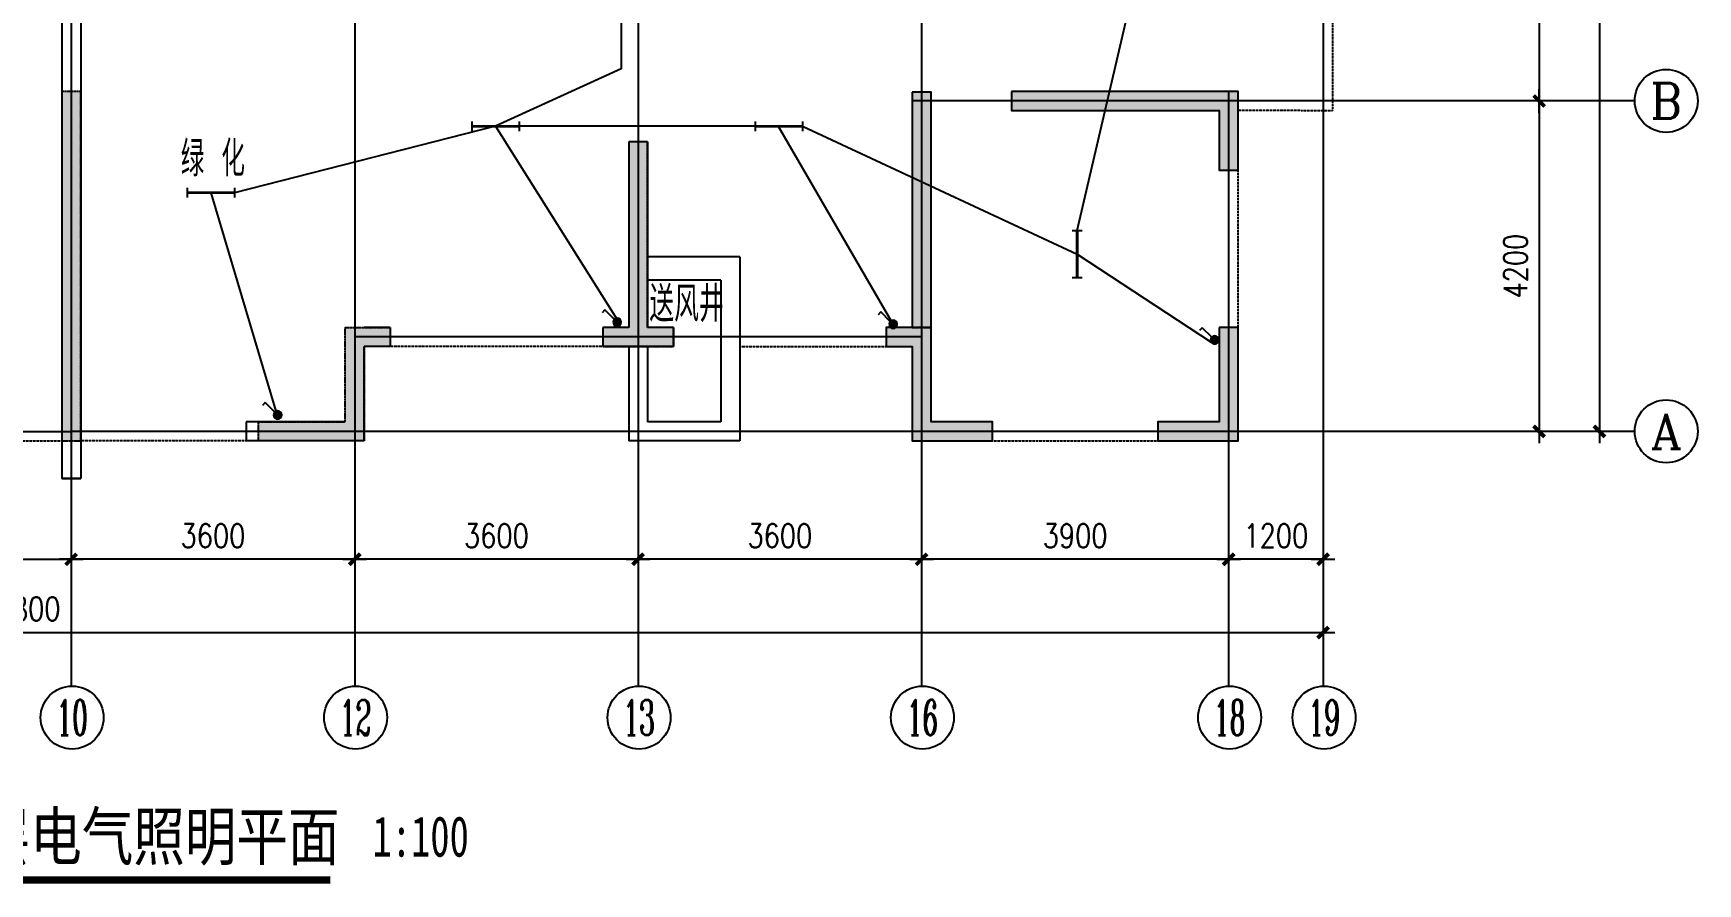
# Model space of a CAD drawing. Extents: x -170759 to 304867, y -311201 to 112352.
# Drawn here: x -65730 to -44591, y -182308 to -171498 of the extents above; entities that cross this region are included whole.
import ezdxf
from ezdxf.enums import TextEntityAlignment as Align

# ---------------------------------------------------------------- set-up
doc = ezdxf.new("R2010")
doc.units = 0
for name, pattern in [('ACAD_ISO04W100', [30.5, 24, -3, 0.5, -3]), ('DASH', [0.35, 0.25, -0.1]), ('DOTE', [2.42, 2, -0.2, 0.02, -0.2])]:
    doc.linetypes.add(name, pattern=pattern)
doc.layers.get('0').update_dxf_attribs({"linetype": 'CONTINUOUS'})
doc.layers.get('DEFPOINTS').update_dxf_attribs({"linetype": 'CONTINUOUS'})
for name, color, linetype in [('AXIS', 3, 'CONTINUOUS'), ('AXIS_TEXT', 7, 'CONTINUOUS'), ('DOOR', 2, 'CONTINUOUS'), ('DOTE', 251, 'CONTINUOUS'), ('EQUIP', 3, 'CONTINUOUS'), ('TEX', 7, 'CONTINUOUS'), ('TEXT', 6, 'CONTINUOUS'), ('TXT', 3, 'CONTINUOUS'), ('WALL', 7, 'CONTINUOUS'), ('WIRE', 1, 'CONTINUOUS'), ('ZXX', 2, 'ACAD_ISO04W100')]:
    doc.layers.add(name, color=color, linetype=linetype)
doc.styles.add('-黑体', font='SIMHEI.TTF', dxfattribs={"width": 0.8})
doc.styles.add('COMPLEX', font='COMPLEX')
doc.styles.add('DIM_FONT', font='SIMPLEX.shx', dxfattribs={"width": 0.8})
doc.styles.add('HZTXT', font='txt.shx', dxfattribs={"width": 0.8, "bigfont": 'hztxt.shx'})
doc.styles.add('HZXXX', font='romans', dxfattribs={"width": 0.7, "bigfont": 'hzs'})
doc.styles.add('SONG', font='SimSun.ttf', dxfattribs={"height": 600})
doc.dimstyles.new('AXIS', dxfattribs={"dimtxt": 300, "dimasz": 1, "dimexe": 250, "dimexo": 300, "dimgap": 150, "dimtad": 1, "dimdec": 0, "dimdsep": 46, "dimtxsty": 'DIM_FONT', "dimblk": '_DIMX', "dimblk1": '_DIMX', "dimblk2": '_DIMX', "dimcen": 2.5, "dimse1": 1, "dimse2": 1, "dimclrd": 3, "dimclre": 3, "dimclrt": 7, "dimadec": 0, "dimazin": 0, "dimtfac": 1, "dimtdec": 0, "dimtix": 1, "dimtmove": 2, "dimatfit": 3, "dimldrblk": '_DIMX', "dimfxl": 0, "dimtolj": 1, "dimtzin": 0, "dimarcsym": 0})

# ---------------------------------------------------------------- blocks, each defined once
blk = doc.blocks.new('_DIMX')
blk.add_line((-150, 0), (150, 0))
at = {"const_width": 50}
blk.add_lwpolyline([(-70, -70), (70, 70)], dxfattribs=at)
blk = doc.blocks.new('_AXISO')
blk.add_circle((0, 0), 0.5)
at = {"layer": 'AXIS_TEXT', "style": 'COMPLEX', "width": 1.041667}
blk.add_attdef('A', text='', height=0.56, dxfattribs=at).set_placement((-0.25, -0.28), (0.25, -0.28), align=Align.FIT)
blk = doc.blocks.new('*D663')
at = {"layer": 'AXIS', "color": 3, "lineweight": -2}
blk.add_line((-49349, -178184), (-50547, -178184), dxfattribs=at)
at = {"layer": 'DEFPOINTS', "color": 0}
for p in [(-49348, -174658), (-50548, -177323), (-50548, -178184)]:
    blk.add_point(p, dxfattribs=at)
at = {"layer": 'AXIS', "color": 3, "lineweight": -2, "rotation": 180}
blk.add_blockref('_DIMX', (-50548, -178184), dxfattribs=at)
at = {"layer": 'AXIS', "color": 3, "lineweight": -2}
blk.add_blockref('_DIMX', (-49348, -178184), dxfattribs=at)
at = {"layer": 'AXIS', "color": 7, "insert": (-49948, -177884), "char_height": 300, "attachment_point": 5, "style": 'DIM_FONT'}
blk.add_mtext('\\A1;1200', dxfattribs=at)
blk = doc.blocks.new('*D664')
at = {"layer": 'AXIS', "color": 3, "lineweight": -2}
blk.add_line((-58049, -178184), (-61647, -178184), dxfattribs=at)
at = {"layer": 'DEFPOINTS', "color": 0}
for p in [(-61648, -177323), (-58048, -177323), (-61648, -178184)]:
    blk.add_point(p, dxfattribs=at)
at = {"layer": 'AXIS', "color": 3, "lineweight": -2, "rotation": 180}
blk.add_blockref('_DIMX', (-61648, -178184), dxfattribs=at)
at = {"layer": 'AXIS', "color": 3, "lineweight": -2}
blk.add_blockref('_DIMX', (-58048, -178184), dxfattribs=at)
at = {"layer": 'AXIS', "color": 7, "insert": (-59848, -177884), "char_height": 300, "attachment_point": 5, "style": 'DIM_FONT'}
blk.add_mtext('\\A1;3600', dxfattribs=at)
blk = doc.blocks.new('*D665')
at = {"layer": 'AXIS', "color": 3, "lineweight": -2}
blk.add_line((-54449, -178184), (-58047, -178184), dxfattribs=at)
at = {"layer": 'DEFPOINTS', "color": 0}
for p in [(-58048, -177323), (-54448, -177323), (-58048, -178184)]:
    blk.add_point(p, dxfattribs=at)
at = {"layer": 'AXIS', "color": 3, "lineweight": -2, "rotation": 180}
blk.add_blockref('_DIMX', (-58048, -178184), dxfattribs=at)
at = {"layer": 'AXIS', "color": 3, "lineweight": -2}
blk.add_blockref('_DIMX', (-54448, -178184), dxfattribs=at)
at = {"layer": 'AXIS', "color": 7, "insert": (-56248, -177884), "char_height": 300, "attachment_point": 5, "style": 'DIM_FONT'}
blk.add_mtext('\\A1;3600', dxfattribs=at)
blk = doc.blocks.new('*D671')
at = {"layer": 'AXIS', "color": 3, "lineweight": -2}
blk.add_line((-61649, -178184), (-65247, -178184), dxfattribs=at)
at = {"layer": 'DEFPOINTS', "color": 0}
for p in [(-65248, -177323), (-61648, -177323), (-65248, -178184)]:
    blk.add_point(p, dxfattribs=at)
at = {"layer": 'AXIS', "color": 3, "lineweight": -2, "rotation": 180}
blk.add_blockref('_DIMX', (-65248, -178184), dxfattribs=at)
at = {"layer": 'AXIS', "color": 3, "lineweight": -2}
blk.add_blockref('_DIMX', (-61648, -178184), dxfattribs=at)
at = {"layer": 'AXIS', "color": 7, "insert": (-63448, -177884), "char_height": 300, "attachment_point": 5, "style": 'DIM_FONT'}
blk.add_mtext('\\A1;3600', dxfattribs=at)
blk = doc.blocks.new('*D676')
at = {"layer": 'AXIS', "color": 3, "lineweight": -2}
blk.add_line((-50549, -178184), (-54447, -178184), dxfattribs=at)
at = {"layer": 'DEFPOINTS', "color": 0}
for p in [(-54448, -177323), (-50548, -177323), (-54448, -178184)]:
    blk.add_point(p, dxfattribs=at)
at = {"layer": 'AXIS', "color": 3, "lineweight": -2, "rotation": 180}
blk.add_blockref('_DIMX', (-54448, -178184), dxfattribs=at)
at = {"layer": 'AXIS', "color": 3, "lineweight": -2}
blk.add_blockref('_DIMX', (-50548, -178184), dxfattribs=at)
at = {"layer": 'AXIS', "color": 7, "insert": (-52498, -177884), "char_height": 300, "attachment_point": 5, "style": 'DIM_FONT'}
blk.add_mtext('\\A1;3900', dxfattribs=at)
blk = doc.blocks.new('_LINKPT1')
blk.add_line((0, 0), (0, 0))
blk = doc.blocks.new('M_X2')
for p, q in [((0.147, 0.356), (0.625, 0.833)), ((0.625, 0.833), (0.766, 0.692))]:
    blk.add_line(p, q)
blk.add_circle((0, 0.208), 0.208)
for points in [[(-0.18, 0.313), (0.18, 0.313), (-0.208, 0.208), (0.208, 0.208)], [(-0.18, 0.104), (0.18, 0.104), (-0.208, 0.208), (0.208, 0.208)], [(-0.104, 0.389), (0.104, 0.389), (-0.18, 0.313), (0.18, 0.313)], [(-0.104, 0.028), (0.104, 0.028), (-0.18, 0.104), (0.18, 0.104)], [(0, 0.417), (0, 0.417), (-0.104, 0.389), (0.104, 0.389)], [(0, 0), (0, 0), (-0.104, 0.028), (0.104, 0.028)]]:
    blk.add_solid(points)
for p in [(-0.208, 0.208), (0, 0.417), (0.208, 0.208), (0, 0)]:
    blk.add_blockref('_LINKPT1', p)
at = {"width": 0.8, "flags": 9}
blk.add_attdef('A', (0, 0), '', height=0.00002, dxfattribs=at)
blk = doc.blocks.new('M_Y4YTM')
for p, q in [((-1.2, 0.25), (-1.2, -0.25)), ((-1.2, 0), (1.2, 0)), ((1.2, 0.25), (1.2, -0.25))]:
    blk.add_line(p, q)
at = {"const_width": 0.14}
blk.add_lwpolyline([(-1.2, 0), (1.2, 0)], dxfattribs=at)
at = {"xscale": 0.002, "yscale": 0.002, "zscale": 0.002}
for p in [(-1.2, 0), (0, 0), (1.2, 0)]:
    blk.add_blockref('_LINKPT1', p, dxfattribs=at)
at = {"width": 0.8, "flags": 9}
blk.add_attdef('A', (0, 0), '', height=0.00002, dxfattribs=at)
blk = doc.blocks.new('*D677')
at = {"layer": 'AXIS', "color": 3, "lineweight": -2}
blk.add_line((-46605, -169059), (-46605, -172357), dxfattribs=at)
at = {"layer": 'DEFPOINTS', "color": 0}
for p in [(-48471, -169058), (-48471, -172358), (-46605, -172358)]:
    blk.add_point(p, dxfattribs=at)
at = {"layer": 'AXIS', "color": 3, "lineweight": -2}
for p, rotation in [((-46605, -169058), 90), ((-46605, -172358), 270)]:
    blk.add_blockref('_DIMX', p, dxfattribs=dict(at, rotation=rotation))
at = {"layer": 'AXIS', "color": 7, "insert": (-46905, -170708), "char_height": 300, "attachment_point": 5, "rotation": 90, "style": 'DIM_FONT'}
blk.add_mtext('\\A1;3300', dxfattribs=at)
blk = doc.blocks.new('*D678')
at = {"layer": 'AXIS', "color": 3, "lineweight": -2}
blk.add_line((-45839, -162159), (-45839, -176557), dxfattribs=at)
at = {"layer": 'DEFPOINTS', "color": 0}
for p in [(-47554, -162158), (-47554, -176558), (-45839, -176558)]:
    blk.add_point(p, dxfattribs=at)
at = {"layer": 'AXIS', "color": 3, "lineweight": -2}
for p, rotation in [((-45839, -162158), 90), ((-45839, -176558), 270)]:
    blk.add_blockref('_DIMX', p, dxfattribs=dict(at, rotation=rotation))
at = {"layer": 'AXIS', "color": 7, "insert": (-46177, -169663), "char_height": 300, "attachment_point": 5, "rotation": 90, "style": 'DIM_FONT'}
blk.add_mtext('\\A1;14400', dxfattribs=at)
blk = doc.blocks.new('*D679')
at = {"layer": 'AXIS', "color": 3, "lineweight": -2}
blk.add_line((-46605, -172359), (-46605, -176557), dxfattribs=at)
at = {"layer": 'DEFPOINTS', "color": 0}
for p in [(-48471, -172358), (-48471, -176558), (-46605, -176558)]:
    blk.add_point(p, dxfattribs=at)
at = {"layer": 'AXIS', "color": 3, "lineweight": -2}
for p, rotation in [((-46605, -172358), 90), ((-46605, -176558), 270)]:
    blk.add_blockref('_DIMX', p, dxfattribs=dict(at, rotation=rotation))
at = {"layer": 'AXIS', "color": 7, "insert": (-46905, -174458), "char_height": 300, "attachment_point": 5, "rotation": 90, "style": 'DIM_FONT'}
blk.add_mtext('\\A1;4200', dxfattribs=at)

msp = doc.modelspace()

# ---------------------------------------------------------------- hatches: boundary and pattern name
at = {"layer": 'ZXX'}
h = msp.add_hatch(color=256, dxfattribs=at)
h.paths.add_polyline_path([(-65247.73424, -172357.50102), (-65127.73424, -172357.50102), (-65127.73424, -172237.50102), (-65367.73424, -172237.50102), (-65367.73424, -172357.50102)])
h.paths.add_polyline_path([(-65367.73424, -176557.50102), (-65247.73424, -176557.50102), (-65127.73424, -176557.50102), (-65127.73424, -172357.50102), (-65247.73424, -172357.50102), (-65367.73424, -172357.50102)])
h.paths.add_polyline_path([(-65127.73424, -176677.50102), (-65127.73424, -176557.50102), (-65247.73424, -176557.50102), (-65367.73424, -176557.50102), (-65367.73424, -176677.50102)])
msp.add_hatch(color=256, dxfattribs=at).paths.add_polyline_path([(-54567.73424, -172245.67973), (-54327.73424, -172245.67973), (-54327.73424, -175239.083), (-54567.73424, -175238.4169)])
h = msp.add_hatch(color=256, dxfattribs=at)
h.paths.add_polyline_path([(-53307.73424, -172237.50102), (-50547.73424, -172237.50102), (-50547.73424, -172357.50102), (-53307.73424, -172357.50102)])
h.paths.add_polyline_path([(-53307.73424, -172357.50102), (-50547.73424, -172357.50102), (-50547.73424, -173237.50102), (-50667.73424, -173237.50102), (-50667.73424, -172477.50102), (-53307.73424, -172477.50102)])
h.paths.add_polyline_path([(-50547.73424, -172357.50102), (-50427.73424, -172357.50102), (-50427.73424, -173237.50102), (-50547.73424, -173237.50102)])
h.paths.add_polyline_path([(-50547.73424, -172237.50102), (-50427.73424, -172237.50102), (-50427.73424, -172357.50102), (-50547.73424, -172357.50102)])
h = msp.add_hatch(color=256, dxfattribs=at)
h.paths.add_polyline_path([(-58047.73424, -172877.50102), (-57927.73424, -172877.50102), (-57927.73424, -175237.50102), (-57597.73424, -175237.50102), (-57597.73424, -175357.50102), (-58047.73424, -175357.50102)])
h.paths.add_polyline_path([(-58167.73424, -172877.50102), (-58047.73424, -172877.50102), (-58047.73424, -175357.50102), (-58497.73424, -175357.50102), (-58497.73424, -175237.50102), (-58167.73424, -175237.50102)])
h.paths.add_polyline_path([(-58497.73424, -175357.50102), (-58047.73424, -175357.50102), (-58047.73424, -175477.50102), (-58497.73424, -175477.50102)])
h.paths.add_polyline_path([(-58047.73424, -175357.50102), (-57597.73424, -175357.50102), (-57597.73424, -175477.50102), (-58047.73424, -175477.50102)])
h = msp.add_hatch(color=256, dxfattribs=at)
h.paths.add_polyline_path([(-61647.73424, -175237.50102), (-61197.73424, -175237.50102), (-61197.73424, -175357.50102), (-61647.73424, -175357.50102)])
h.paths.add_polyline_path([(-61647.73424, -175357.50102), (-61197.73424, -175357.50102), (-61197.73424, -175477.50102), (-61527.73424, -175477.50102), (-61527.73424, -176557.50102), (-61647.73424, -176557.50102)])
h.paths.add_polyline_path([(-61767.73424, -175237.50102), (-61647.73424, -175237.50102), (-61647.73424, -176557.50102), (-62867.73424, -176557.50102), (-62867.73424, -176437.50102), (-61767.73424, -176437.50102)])
h.paths.add_polyline_path([(-62867.73424, -176557.50102), (-61647.73424, -176557.50102), (-61647.73424, -176677.50102), (-62867.73424, -176677.50102)])
h.paths.add_polyline_path([(-61647.73424, -176557.50102), (-61527.73424, -176557.50102), (-61527.73424, -176677.50102), (-61647.73424, -176677.50102)])
h = msp.add_hatch(color=256, dxfattribs=at)
h.paths.add_polyline_path([(-54897.73424, -175357.50102), (-54447.73424, -175357.50102), (-54447.73424, -176557.50102), (-54567.73424, -176557.50102), (-54567.73424, -175477.50102), (-54897.73424, -175477.50102)])
h.paths.add_polyline_path([(-54897.73424, -175237.50102), (-54447.73424, -175238.74995), (-54447.73424, -175357.50102), (-54897.73424, -175357.50102)])
h.paths.add_polyline_path([(-54447.73424, -175238.74995), (-54327.73424, -175239.083), (-54327.73424, -176437.50102), (-53547.73424, -176437.50102), (-53547.73424, -176557.50102), (-54447.73424, -176557.50102)])
h.paths.add_polyline_path([(-54567.73424, -176557.50102), (-54547.73424, -176557.50102), (-54447.73424, -176557.50102), (-54447.73424, -176677.50102), (-54567.73424, -176677.50102)])
h.paths.add_polyline_path([(-54447.73424, -176557.50102), (-53547.73424, -176557.50102), (-53547.73424, -176677.50102), (-54447.73424, -176677.50102)])
h = msp.add_hatch(color=256, dxfattribs=at)
h.paths.add_polyline_path([(-50667.73424, -175237.50102), (-50547.73424, -175237.50102), (-50547.73424, -176557.50102), (-51447.73424, -176557.50102), (-51447.73424, -176437.50102), (-50667.73424, -176437.50102)])
h.paths.add_polyline_path([(-50547.73424, -175237.50102), (-50427.73424, -175237.50102), (-50427.73424, -176557.50102), (-50547.73424, -176557.50102)])
h.paths.add_polyline_path([(-51447.73424, -176557.50102), (-50547.73424, -176557.50102), (-50547.73424, -176677.50102), (-51447.73424, -176677.50102)])
h.paths.add_polyline_path([(-50547.73424, -176557.50102), (-50427.73424, -176557.50102), (-50427.73424, -176677.50102), (-50547.73424, -176677.50102)])

# ---------------------------------------------------------------- linework, layer by layer
at = {"layer": 'AXIS'}
for p, q in [((-45390.53326, -172357.50102), (-47027.13863, -172357.50102)), ((-45390.53326, -176557.50102), (-46904.5645, -176557.50102)), ((-65247.73424, -179364.78881), (-65247.73424, -179795.90816)), ((-61647.73424, -179364.78881), (-61647.73424, -179795.90816)), ((-58047.73424, -179364.78881), (-58047.73424, -179795.90816)), ((-54447.73424, -179364.78881), (-54447.73424, -179795.90816)), ((-50547.73424, -179364.78881), (-50547.73424, -179795.90816)), ((-49347.73424, -179364.78881), (-49347.73424, -179795.90816))]:
    msp.add_line(p, q, dxfattribs=at)
at = {"layer": 'DOOR', "linetype": 'DASH'}
for p, q in [((-49227.73424, -171157.50102), (-49227.73424, -172477.50102)), ((-50427.73424, -176677.50102), (-50427.73424, -172237.50102)), ((-49627.73424, -172477.50102), (-50427.73424, -172477.50102)), ((-49627.73424, -172477.50102), (-49227.73424, -172477.50102)), ((-58497.73424, -175477.50102), (-61197.73424, -175477.50102)), ((-56757.73424, -175477.50102), (-54897.73424, -175477.50102)), ((-67467.73424, -176677.50102), (-65367.73424, -176677.50102)), ((-63027.73424, -176677.50102), (-65127.73424, -176677.50102)), ((-53547.73424, -176677.50102), (-51447.73424, -176677.50102))]:
    msp.add_line(p, q, dxfattribs=at)
at = {"layer": 'DOOR'}
for p, q in [((-56757.73424, -174337.50102), (-57927.73424, -174337.50102)), ((-56757.73424, -174337.50102), (-56757.73424, -176677.50102)), ((-56997.73424, -174637.50102), (-57927.73424, -174637.50102)), ((-56997.73424, -174637.50102), (-56997.73424, -176437.50102)), ((-58167.73424, -175477.50102), (-58167.73424, -176677.50102)), ((-57927.73424, -175477.50102), (-57927.73424, -176437.50102)), ((-56997.73424, -176437.50102), (-57927.73424, -176437.50102)), ((-56757.73424, -176677.50102), (-58167.73424, -176677.50102))]:
    msp.add_line(p, q, dxfattribs=at)
at = {"layer": 'DOTE', "linetype": 'DOTE', "ltscale": 0.5}
for p, q in [((-65247.73424, -159716.41802), (-65247.73424, -179578.11172)), ((-49347.73424, -159716.41802), (-49347.73424, -179578.11172)), ((-65247.73424, -166237.50102), (-65247.73424, -177323.43159)), ((-65247.73424, -166237.50102), (-65247.73424, -177323.43159)), ((-58047.73424, -168277.50102), (-58047.73424, -179578.11172)), ((-61647.73424, -170437.50102), (-61647.73424, -179578.11172)), ((-54447.73424, -170557.50102), (-54447.73424, -179578.11172)), ((-50547.73424, -172237.50102), (-50547.73424, -179578.11172)), ((-46304.67595, -172357.50102), (-54567.73424, -172357.50102)), ((-54447.73424, -175357.50102), (-61647.73424, -175357.50102)), ((-84707.27924, -176557.50102), (-65247.73424, -176557.50102)), ((-46304.67595, -176557.50102), (-65247.73424, -176557.50102))]:
    msp.add_line(p, q, dxfattribs=at)
at = {"layer": 'TEXT', "color": 3, "const_width": 96}
msp.add_lwpolyline([(-67821.19438, -182259.63438), (-61958.25295, -182259.63438)], dxfattribs=at)
at = {"layer": 'WALL'}
for p, q in [((-65367.73424, -170557.50102), (-65367.73424, -177157.50102)), ((-65127.73424, -170557.50102), (-65127.73424, -177157.50102)), ((-57927.73424, -172877.50102), (-58167.73424, -172877.50102)), ((-58167.73424, -172877.50102), (-58167.73424, -175237.50102)), ((-57927.73424, -172877.50102), (-57927.73424, -175237.50102)), ((-61197.73424, -175237.50102), (-61527.73424, -175237.50102)), ((-61197.73424, -175237.50102), (-61197.73424, -175477.50102)), ((-58497.73424, -175237.50102), (-58497.73424, -175477.50102)), ((-58167.73424, -175237.50102), (-58497.73424, -175237.50102)), ((-57597.73424, -175237.50102), (-57927.73424, -175237.50102)), ((-57597.73424, -175237.50102), (-57597.73424, -175477.50102)), ((-61197.73424, -175477.50102), (-61527.73424, -175477.50102)), ((-61527.73424, -176677.50102), (-61527.73424, -175477.50102)), ((-57597.73424, -175477.50102), (-58497.73424, -175477.50102)), ((-61767.73424, -176437.50102), (-63027.73424, -176437.50102)), ((-63027.73424, -176437.50102), (-63027.73424, -176677.50102)), ((-63027.73424, -176457.50102), (-63027.73424, -176677.50102)), ((-61527.73424, -176677.50102), (-63027.73424, -176677.50102)), ((-65127.73424, -177157.50102), (-65367.73424, -177157.50102)), ((-65367.73424, -177157.50102), (-65127.73424, -177157.50102)), ((-65127.73424, -177157.50102), (-65367.73424, -177157.50102)), ((-65367.73424, -177157.50102), (-65127.73424, -177157.50102))]:
    msp.add_line(p, q, dxfattribs=at)
for points in [[(-54567.73424, -172245.67973), (-54567.73424, -175238.4169), (-54897.73424, -175238.4169), (-54897.73424, -175477.50102), (-54567.73424, -175477.50102), (-54567.73424, -176677.50102), (-53547.73424, -176677.50102), (-53547.73424, -176437.50102), (-54327.73424, -176437.50102), (-54327.73424, -172245.67973)], [(-53307.73424, -172237.50102), (-53307.73424, -172477.50102), (-50667.73424, -172477.50102), (-50667.73424, -173237.50102), (-50427.73424, -173237.50102), (-50427.73424, -172237.50102)], [(-50667.73424, -175237.50102), (-50667.73424, -176437.50102), (-51447.73424, -176437.50102), (-51447.73424, -176677.50102), (-50427.73424, -176677.50102), (-50427.73424, -175237.50102)]]:
    msp.add_lwpolyline(points, close=True, dxfattribs=at)
at = {"layer": 'WIRE'}
for p, q in [((-58262.34197, -169287.55327), (-58262.34197, -171951.10481)), ((-52472.33474, -174003.5362), (-51773.99946, -171004.52519)), ((-58262.34197, -171951.10481), (-59860.07571, -172680.48345)), ((-59860.07571, -172680.48345), (-63175.20392, -173524.28058)), ((-59860.07571, -172680.48345), (-58273.18725, -175203.24661)), ((-56559.42571, -172680.48345), (-59560.07571, -172680.48345)), ((-56268.65478, -172680.48345), (-54795.90409, -175222.28227)), ((-55959.42571, -172680.48345), (-52472.33474, -174303.5362)), ((-63475.20392, -173524.28058), (-62650.57989, -176302.51828)), ((-52472.33474, -174303.5362), (-50771.08352, -175423.54533))]:
    msp.add_line(p, q, dxfattribs=at)
at = {"layer": 'ZXX'}
for points in [[(-65367.73424, -176677.50102), (-65127.73424, -176677.50102), (-65127.73424, -172237.50102), (-65367.73424, -172237.50102), (-65367.73424, -176677.50102)], [(-54327.73424, -175239.083), (-54327.73424, -172245.67973), (-54567.73424, -172245.67973), (-54567.73424, -175239.083), (-54327.73424, -175239.083)], [(-50667.73424, -173237.50102), (-50427.73424, -173237.50102), (-50427.73424, -172237.50102), (-53307.73424, -172237.50102), (-53307.73424, -172477.50102), (-50667.73424, -172477.50102), (-50667.73424, -173237.50102)], [(-57597.73424, -175477.50102), (-57597.73424, -175237.50102), (-57927.73424, -175237.50102), (-57927.73424, -172877.50102), (-58167.73424, -172877.50102), (-58167.73424, -175237.50102), (-58497.73424, -175237.50102), (-58497.73424, -175477.50102), (-57597.73424, -175477.50102)], [(-62867.73424, -176677.50102), (-62867.73424, -176437.50102), (-61767.73424, -176437.50102), (-61767.73424, -175237.50102), (-61197.73424, -175237.50102), (-61197.73424, -175477.50102), (-61527.73424, -175477.50102), (-61527.73424, -176677.50102), (-62867.73424, -176677.50102)], [(-53547.73424, -176677.50102), (-53547.73424, -176437.50102), (-54327.73424, -176437.50102), (-54327.73424, -175239.083), (-54897.73424, -175237.50102), (-54897.73424, -175477.50102), (-54567.73424, -175477.50102), (-54567.73424, -176677.50102), (-53547.73424, -176677.50102)], [(-50427.73424, -175237.50102), (-50667.73424, -175237.50102), (-50667.73424, -176437.50102), (-51447.73424, -176437.50102), (-51447.73424, -176677.50102), (-50427.73424, -176677.50102), (-50427.73424, -175237.50102)]]:
    msp.add_lwpolyline(points, dxfattribs=at)

# ---------------------------------------------------------------- block references
at = {"layer": 'AXIS'}
ref = msp.add_blockref('_AXISO', (-44990.53326, -172357.50102), dxfattribs=dict(at, xscale=800, yscale=800, zscale=800))
ref.add_attrib('A', 'B', dxfattribs={"layer": 'AXIS_TEXT', "height": 448, "style": 'COMPLEX', "width": 1.102941}).set_placement((-45190.53326, -172581.50102), (-44790.53326, -172581.50102), align=Align.FIT)
at = {"layer": 'AXIS', "xscale": 800, "yscale": 800, "zscale": 800}
msp.add_blockref('_AXISO', (-44990.53326, -176557.50102), dxfattribs=at).add_auto_attribs({'A': 'A'})
at = {"layer": 'AXIS'}
ref = msp.add_blockref('_AXISO', (-65236.62765, -180195.75394), dxfattribs=dict(at, xscale=800, yscale=800, zscale=800))
ref.add_attrib('A', '10', dxfattribs={"layer": 'AXIS_TEXT', "height": 448, "style": 'COMPLEX', "width": 0.646552}).set_placement((-65436.62765, -180419.75394), (-65036.62765, -180419.75394), align=Align.FIT)
ref = msp.add_blockref('_AXISO', (-61636.62765, -180195.75394), dxfattribs=dict(at, xscale=800, yscale=800, zscale=800))
ref.add_attrib('A', '12', dxfattribs={"layer": 'AXIS_TEXT', "height": 448, "style": 'COMPLEX', "width": 0.646552}).set_placement((-61836.62765, -180419.75394), (-61436.62765, -180419.75394), align=Align.FIT)
ref = msp.add_blockref('_AXISO', (-58036.62765, -180195.75394), dxfattribs=dict(at, xscale=800, yscale=800, zscale=800))
ref.add_attrib('A', '13', dxfattribs={"layer": 'AXIS_TEXT', "height": 448, "style": 'COMPLEX', "width": 0.646552}).set_placement((-58236.62765, -180419.75394), (-57836.62765, -180419.75394), align=Align.FIT)
ref = msp.add_blockref('_AXISO', (-54436.62765, -180195.75394), dxfattribs=dict(at, xscale=800, yscale=800, zscale=800))
ref.add_attrib('A', '16', dxfattribs={"layer": 'AXIS_TEXT', "height": 448, "style": 'COMPLEX', "width": 0.646552}).set_placement((-54636.62765, -180419.75394), (-54236.62765, -180419.75394), align=Align.FIT)
ref = msp.add_blockref('_AXISO', (-50536.62765, -180195.75394), dxfattribs=dict(at, xscale=800, yscale=800, zscale=800))
ref.add_attrib('A', '18', dxfattribs={"layer": 'AXIS_TEXT', "height": 448, "style": 'COMPLEX', "width": 0.646552}).set_placement((-50736.62765, -180419.75394), (-50336.62765, -180419.75394), align=Align.FIT)
ref = msp.add_blockref('_AXISO', (-49336.62765, -180195.75394), dxfattribs=dict(at, xscale=800, yscale=800, zscale=800))
ref.add_attrib('A', '19', dxfattribs={"layer": 'AXIS_TEXT', "height": 448, "style": 'COMPLEX', "width": 0.646552}).set_placement((-49536.62765, -180419.75394), (-49136.62765, -180419.75394), align=Align.FIT)
at = {"layer": 'EQUIP', "xscale": -250, "yscale": 250, "zscale": 250}
for name, p in [('M_Y4YTM', (-59860.07571, -172680.48345)), ('M_Y4YTM', (-56259.42571, -172680.48345)), ('M_Y4YTM', (-63475.20392, -173524.28058)), ('M_X2', (-58313.56873, -175222.43603)), ('M_X2', (-54808.92492, -175248.32394)), ('M_X2', (-50725.97803, -175449.587)), ('M_X2', (-62626.94373, -176401.01287))]:
    msp.add_blockref(name, p, dxfattribs=at)
at = {"layer": 'EQUIP', "xscale": -250, "yscale": 250, "zscale": 250, "rotation": 90}
msp.add_blockref('M_Y4YTM', (-52472.33474, -174303.5362), dxfattribs=at)

# ---------------------------------------------------------------- texts
at = {"layer": 'TEX', "color": 3, "style": 'HZXXX', "text_generation_flag": 6, "width": 0.7}
msp.add_text('绿 化', height=450, rotation=180, dxfattribs=at).set_placement((-63856.12923, -173318.08599))
at = {"layer": 'TEXT', "color": 3, "ltscale": 1000, "style": 'SONG', "width": 0.8}
msp.add_text('架空层电气照明平面', height=600, dxfattribs=at).set_placement((-67733.44294, -182006.20869))
at = {"layer": 'TEXT', "color": 3, "style": '-黑体', "width": 0.7}
msp.add_text('1:100', height=514.285714, dxfattribs=at).set_placement((-61422.00236, -181963.01549))
at = {"layer": 'TXT', "color": 3, "linetype": 'Continuous', "style": 'HZTXT', "width": 0.7}
msp.add_text('送风井', height=450, dxfattribs=at).set_placement((-57906.15084, -175164.80577, 0))

# ---------------------------------------------------------------- dimensions: what is measured, and where the dimension line sits
at = {"layer": 'AXIS'}
dim = msp.add_linear_dim(base=(-45839.07763, -176557.50102), p1=(-47553.51517, -162157.50102), p2=(-47553.51517, -176557.50102), angle=90, dimstyle='AXIS', dxfattribs=at)
dim.commit()
dim.dimension.update_dxf_attribs({"geometry": '*D678', "text_midpoint": (-46177.05534, -169663.42442), "dimtype": 160})
for base, p1, p2, picture, middle in [((-46604.69599, -172357.50102), (-48471.18641, -169057.50102), (-48471.18641, -172357.50102), '*D677', (-46904.69599, -170707.50102)), ((-46604.69599, -176557.50102), (-48471.18641, -172357.50102), (-48471.18641, -176557.50102), '*D679', (-46904.69599, -174457.50102))]:
    dim = msp.add_linear_dim(base=base, p1=p1, p2=p2, angle=90, dimstyle='AXIS', override={"dimse1": 1}, dxfattribs=at)
    dim.commit()
    dim.dimension.update_dxf_attribs({"geometry": picture, "text_midpoint": middle})
dim = msp.add_linear_dim(base=(-50547.73424, -178183.90185), p1=(-49347.73424, -174657.50102), p2=(-50547.73424, -177323.43159), dimstyle='AXIS', dxfattribs=at)
dim.commit()
dim.dimension.update_dxf_attribs({"geometry": '*D663', "text_midpoint": (-49947.73424, -177883.90185)})
msp.add_linear_dim(base=(-65247.73424, -178183.90185), p1=(-68847.73424, -177323.43159), p2=(-65247.73424, -177323.43159), dimstyle='AXIS', override={"dimse1": 1}, dxfattribs=at).render()
for base, p1, p2, picture, middle in [((-65247.73424, -178183.90185), (-61647.73424, -177323.43159), (-65247.73424, -177323.43159), '*D671', (-63447.73424, -177883.90185)), ((-61647.73424, -178183.90185), (-58047.73424, -177323.43159), (-61647.73424, -177323.43159), '*D664', (-59847.73424, -177883.90185)), ((-58047.73424, -178183.90185), (-54447.73424, -177323.43159), (-58047.73424, -177323.43159), '*D665', (-56247.73424, -177883.90185)), ((-54447.73424, -178183.90185), (-50547.73424, -177323.43159), (-54447.73424, -177323.43159), '*D676', (-52497.73424, -177883.90185))]:
    dim = msp.add_linear_dim(base=base, p1=p1, p2=p2, dimstyle='AXIS', override={"dimse1": 1}, dxfattribs=at)
    dim.commit()
    dim.dimension.update_dxf_attribs({"geometry": picture, "text_midpoint": middle})
msp.add_linear_dim(base=(-49347.73424, -179114.78881), p1=(-81147.73424, -177430.65798), p2=(-49347.73424, -177430.65798), location=(-65898.22187, -178814.78881), dimstyle='AXIS', dxfattribs=at).render()

doc.saveas('drawing.dxf')
